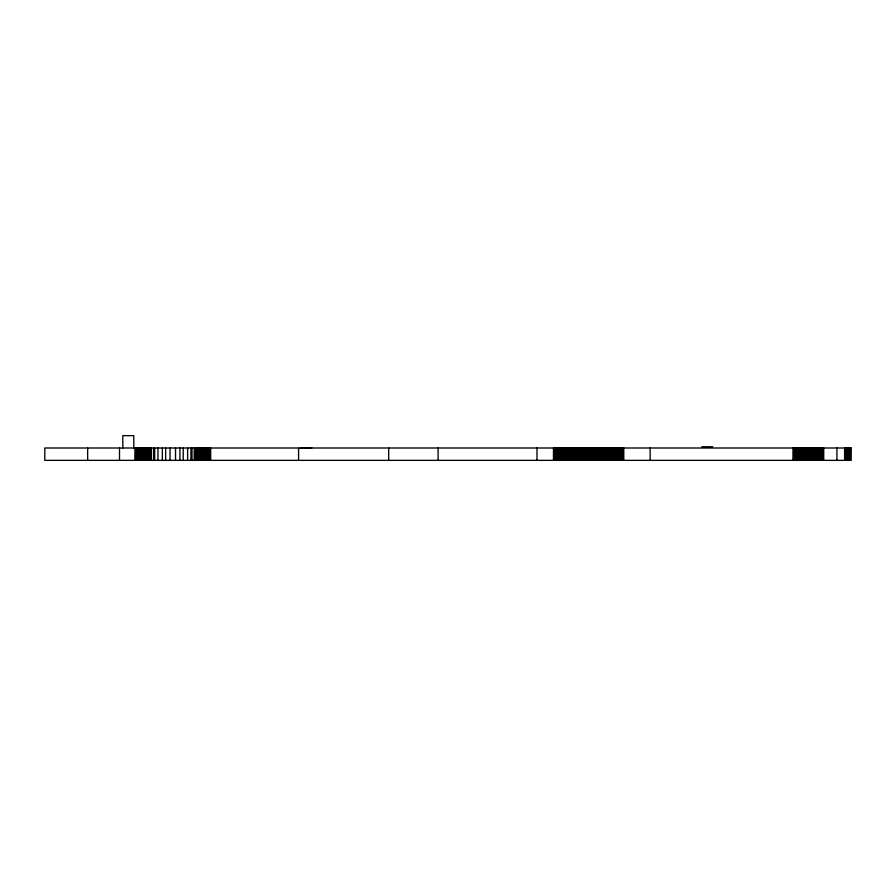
<?xml version="1.0" encoding="UTF-8"?>
<svg xmlns="http://www.w3.org/2000/svg" width="896" height="896" viewBox="0 0 896 896"><rect width="100%" height="100%" fill="white"/><g stroke="black" fill="none" stroke-linecap="round" stroke-linejoin="round"><path stroke-width="1.34" d="M701.781 446.768L712.768 446.768M300.787 447.877L311.774 447.877M850.102 448L850.102 460.354M849.005 448L849.005 460.354M847.907 448L847.907 460.354M846.81 448L846.81 460.354M845.712 448L845.712 460.354M844.603 448L844.603 460.354M836.92 448L836.92 460.354M823.738 448L823.738 460.354M822.64 448L822.64 460.354M821.531 448L821.531 460.354M820.434 448L820.434 460.354M819.336 448L819.336 460.354M818.238 448L818.238 460.354M817.141 448L817.141 460.354M816.043 448L816.043 460.354M814.946 448L814.946 460.354M813.848 448L813.848 460.354M812.75 448L812.75 460.354M811.653 448L811.653 460.354M810.555 448L810.555 460.354M809.446 448L809.446 460.354M808.349 448L808.349 460.354M807.251 448L807.251 460.354M806.154 448L806.154 460.354M805.056 448L805.056 460.354M803.958 448L803.958 460.354M802.861 448L802.861 460.354M801.763 448L801.763 460.354M800.666 448L800.666 460.354M799.568 448L799.568 460.354M798.47 448L798.47 460.354M797.362 448L797.362 460.354M796.264 448L796.264 460.354M795.166 448L795.166 460.354M794.069 448L794.069 460.354M792.971 448L792.971 460.354M650.149 448L650.149 460.354M623.784 448L623.784 460.354M622.686 448L622.686 460.354M621.589 448L621.589 460.354M620.491 448L620.491 460.354M619.382 448L619.382 460.354M618.285 448L618.285 460.354M617.187 448L617.187 460.354M616.09 448L616.09 460.354M614.992 448L614.992 460.354M613.894 448L613.894 460.354M612.797 448L612.797 460.354M611.699 448L611.699 460.354M610.602 448L610.602 460.354M609.504 448L609.504 460.354M608.406 448L608.406 460.354M607.298 448L607.298 460.354M606.2 448L606.2 460.354M605.102 448L605.102 460.354M604.005 448L604.005 460.354M602.907 448L602.907 460.354M601.81 448L601.81 460.354M600.712 448L600.712 460.354M599.614 448L599.614 460.354M598.517 448L598.517 460.354M597.419 448L597.419 460.354M596.322 448L596.322 460.354M595.213 448L595.213 460.354M594.115 448L594.115 460.354M593.018 448L593.018 460.354M591.92 448L591.92 460.354M590.822 448L590.822 460.354M589.725 448L589.725 460.354M588.627 448L588.627 460.354M587.53 448L587.53 460.354M586.432 448L586.432 460.354M585.334 448L585.334 460.354M584.226 448L584.226 460.354M583.128 448L583.128 460.354M582.03 448L582.03 460.354M580.933 448L580.933 460.354M579.835 448L579.835 460.354M578.738 448L578.738 460.354M577.64 448L577.64 460.354M576.542 448L576.542 460.354M575.445 448L575.445 460.354M574.347 448L574.347 460.354M573.25 448L573.25 460.354M572.141 448L572.141 460.354M571.043 448L571.043 460.354M569.946 448L569.946 460.354M568.848 448L568.848 460.354M567.75 448L567.75 460.354M566.653 448L566.653 460.354M565.555 448L565.555 460.354M564.458 448L564.458 460.354M563.36 448L563.36 460.354M562.262 448L562.262 460.354M561.165 448L561.165 460.354M560.056 448L560.056 460.354M558.958 448L558.958 460.354M557.861 448L557.861 460.354M556.763 448L556.763 460.354M555.666 448L555.666 460.354M554.568 448L554.568 460.354M553.47 448L553.47 460.354M536.984 448L536.984 460.354M438.11 448L438.11 460.354M388.674 448L388.674 460.354M298.581 448L298.581 460.354M210.694 448L210.694 460.354M209.597 448L209.597 460.354M208.499 448L208.499 460.354M207.402 448L207.402 460.354M206.304 448L206.304 460.354M205.206 448L205.206 460.354M204.098 448L204.098 460.354M203 448L203 460.354M201.902 448L201.902 460.354M200.805 448L200.805 460.354M199.707 448L199.707 460.354M198.61 448L198.61 460.354M197.512 448L197.512 460.354M196.414 448L196.414 460.354M195.317 448L195.317 460.354M194.219 448L194.219 460.354M192.013 448L192.013 460.354M190.915 448L190.915 460.354M187.622 448L187.622 460.354M183.232 448L183.232 460.354M179.928 448L179.928 460.354M175.538 448L175.538 460.354M170.05 448L170.05 460.354M165.648 448L165.648 460.354M162.355 448L162.355 460.354M157.965 448L157.965 460.354M154.661 448L154.661 460.354M153.563 448L153.563 460.354M151.368 448L151.368 460.354M150.27 448L150.27 460.354M149.173 448L149.173 460.354M148.075 448L148.075 460.354M146.978 448L146.978 460.354M145.88 448L145.88 460.354M144.771 448L144.771 460.354M143.674 448L143.674 460.354M142.576 448L142.576 460.354M141.478 448L141.478 460.354M140.381 448L140.381 460.354M139.283 448L139.283 460.354M138.186 448L138.186 460.354M137.088 448L137.088 460.354M135.99 448L135.99 460.354M134.893 448L134.893 460.354M133.795 448L133.795 435.646L122.808 435.646L122.808 448M119.504 448L119.504 460.354M87.651 448L87.651 460.354M851.2 448L44.8 448L44.8 460.354L851.2 460.354L851.2 448"/></g></svg>
